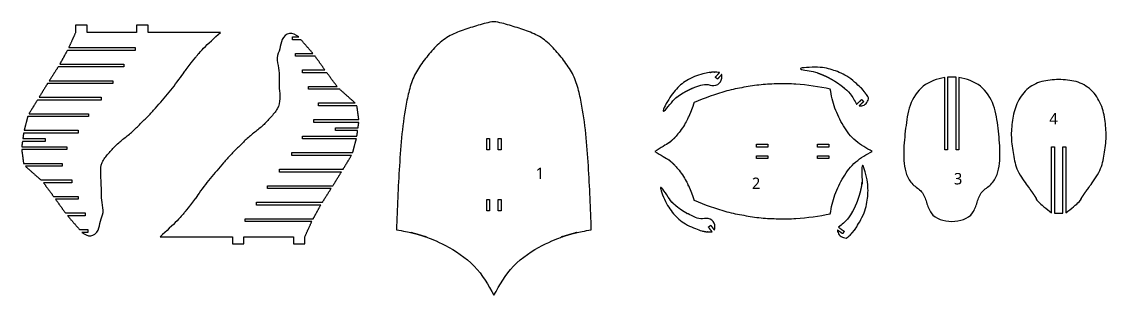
# Model space of a CAD drawing. Header units: millimetres. Extents: x 232 to 4286, y 183 to 663.
# Drawn here: x 232 to 2133, y 183 to 663 of the extents above; entities that cross this region are included whole.
import ezdxf

# ---------------------------------------------------------------- set-up
doc = ezdxf.new("R2010")
doc.units = ezdxf.units.MM
doc.header["$MEASUREMENT"] = 0
doc.layers.add('Default', color=7, linetype='Continuous', true_color=0x000000)

msp = doc.modelspace()

# ---------------------------------------------------------------- linework, layer by layer
at = {"layer": 'Default'}
for points in [[(346.5, 656.4), (336.5, 656.4), (326.5, 656.4)], [(326.5, 656.4), (326.5, 650.2), (326.5, 643.9)], [(346.5, 643.9), (346.5, 650.2), (346.5, 656.4)], [(453.4, 656.4), (443.4, 656.4), (433.4, 656.4)], [(433.4, 656.4), (433.4, 650.2), (433.4, 643.9)], [(453.4, 643.9), (453.4, 650.2), (453.4, 656.4)], [(326.5, 643.9), (320.5, 630.7), (314.5, 617.4)], [(433.4, 643.9), (390, 643.9), (346.5, 643.9)], [(580.3, 643.9), (516.9, 643.9), (453.4, 643.9)], [(706.8, 631.2), (706.8, 633.7), (706.8, 636.2)], [(706.8, 636.2), (712.2, 636.2), (717.6, 636.2)], [(721.5, 631.2), (714.1, 631.2), (706.8, 631.2)], [(742.4, 607.2), (731.9, 619.2), (721.5, 631.2)], [(312, 612.4), (305.4, 600.4), (298.8, 588.4)], [(431.1, 612.4), (371.5, 612.4), (312, 612.4)], [(314.5, 617.4), (372.8, 617.4), (431.1, 617.4)], [(431.1, 617.4), (431.1, 614.9), (431.1, 612.4)], [(711.8, 602.2), (711.8, 604.7), (711.8, 607.2)], [(711.8, 607.2), (727.1, 607.2), (742.4, 607.2)], [(746.3, 602.2), (729.1, 602.2), (711.8, 602.2)], [(763.3, 578.3), (754.8, 590.3), (746.3, 602.2)], [(295.8, 583.4), (288.1, 571.4), (280.4, 559.4)], [(411.2, 583.4), (353.5, 583.4), (295.8, 583.4)], [(298.8, 588.4), (355, 588.4), (411.2, 588.4)], [(411.2, 588.4), (411.2, 585.9), (411.2, 583.4)], [(724, 573.3), (724, 575.8), (724, 578.3)], [(724, 578.3), (743.7, 578.3), (763.3, 578.3)], [(766.9, 573.3), (745.5, 573.3), (724, 573.3)], [(784.7, 549.3), (775.8, 561.3), (766.9, 573.3)], [(1447.9, 565.6), (1451.6, 569.6), (1455.3, 573.5)], [(277.3, 554.4), (269.9, 542.4), (262.5, 530.4)], [(391.7, 554.4), (334.5, 554.4), (277.3, 554.4)], [(280.4, 559.4), (336.1, 559.4), (391.7, 559.4)], [(391.7, 559.4), (391.7, 556.9), (391.7, 554.4)], [(1451.6, 562.2), (1449.7, 563.9), (1447.9, 565.6)], [(1459.1, 570.2), (1455.3, 566.2), (1451.6, 562.2)], [(1850, 438.4), (1850, 501.6), (1850, 564.9)], [(1870, 565.3), (1862.5, 565.3), (1855, 565.3)], [(1855, 565.3), (1855, 501.9), (1855, 438.4)], [(1870, 438.4), (1870, 501.9), (1870, 565.3)], [(1875, 564.9), (1875, 501.6), (1875, 438.4)], [(735, 544.3), (735, 546.8), (735, 549.3)], [(735, 549.3), (759.9, 549.3), (784.7, 549.3)], [(789.4, 544.3), (762.2, 544.3), (735, 544.3)], [(816.5, 520.3), (802.9, 532.3), (789.4, 544.3)], [(259.4, 525.4), (252.1, 513.5), (244.8, 501.5)], [(371.1, 525.4), (315.3, 525.4), (259.4, 525.4)], [(262.5, 530.4), (316.8, 530.4), (371.1, 530.4)], [(371.1, 530.4), (371.1, 527.9), (371.1, 525.4)], [(752.1, 515.3), (752.1, 517.8), (752.1, 520.3)], [(752.1, 520.3), (784.3, 520.3), (816.5, 520.3)], [(819.6, 515.3), (785.9, 515.3), (752.1, 515.3)], [(822.9, 491.3), (821.3, 503.3), (819.6, 515.3)], [(1695.5, 518), (1699.9, 522.2), (1704.3, 526.3)], [(1707.8, 522.7), (1703.9, 519), (1700, 515.4)], [(1704.3, 526.3), (1706.1, 524.5), (1707.8, 522.7)], [(242.6, 496.5), (239.4, 484.5), (236.3, 472.5)], [(349.3, 496.5), (295.9, 496.5), (242.6, 496.5)], [(244.8, 501.5), (297, 501.5), (349.3, 501.5)], [(349.3, 501.5), (349.3, 499), (349.3, 496.5)], [(743.9, 486.3), (743.9, 488.8), (743.9, 491.3)], [(743.9, 491.3), (783.4, 491.3), (822.9, 491.3)], [(822.9, 486.3), (783.4, 486.3), (743.9, 486.3)], [(781.8, 471.8), (781.8, 474.3), (781.8, 476.8)], [(781.8, 476.8), (801.7, 476.8), (821.6, 476.8)], [(821.6, 476.8), (822.2, 481.5), (822.9, 486.3)], [(235.3, 467.5), (234.6, 462.7), (234, 458)], [(234, 458), (253.5, 458), (273, 458)], [(330.7, 467.5), (283, 467.5), (235.3, 467.5)], [(236.3, 472.5), (283.5, 472.5), (330.7, 472.5)], [(273, 458), (273, 455.5), (273, 453)], [(330.7, 472.5), (330.7, 470), (330.7, 467.5)], [(724.1, 457.3), (724.1, 459.8), (724.1, 462.3)], [(724.1, 462.3), (771.9, 462.3), (819.6, 462.3)], [(818.6, 457.3), (771.4, 457.3), (724.1, 457.3)], [(820.9, 471.8), (801.4, 471.8), (781.8, 471.8)], [(812.2, 433.3), (815.4, 445.3), (818.6, 457.3)], [(819.6, 462.3), (820.2, 467), (820.9, 471.8)], [(1047.2, 438.3), (1047.2, 448.3), (1047.2, 458.3)], [(1047.2, 458.3), (1048.5, 458.3), (1049.7, 458.3)], [(1049.7, 458.3), (1051, 458.3), (1052.2, 458.3)], [(1052.2, 458.3), (1052.2, 448.3), (1052.2, 438.3)], [(1067.2, 438.3), (1067.2, 448.3), (1067.2, 458.3)], [(1067.2, 458.3), (1068.4, 458.3), (1069.7, 458.3)], [(1069.7, 458.3), (1070.9, 458.3), (1072.2, 458.3)], [(1072.2, 458.3), (1072.2, 448.3), (1072.2, 438.3)], [(233.3, 453), (232.6, 448.2), (232, 443.5)], [(232, 443.5), (271.5, 443.5), (310.9, 443.5)], [(310.9, 438.5), (271.5, 438.5), (232, 438.5)], [(232, 438.5), (233.6, 426.5), (235.2, 414.5)], [(273, 453), (253.1, 453), (233.3, 453)], [(310.9, 443.5), (310.9, 441), (310.9, 438.5)], [(1052.2, 438.3), (1049.7, 438.3), (1047.2, 438.3)], [(1072.2, 438.3), (1069.7, 438.3), (1067.2, 438.3)], [(1520.1, 442.9), (1520.1, 445.4), (1520.1, 447.9)], [(1520.1, 447.9), (1530.1, 447.9), (1540.1, 447.9)], [(1540.1, 442.9), (1530.1, 442.9), (1520.1, 442.9)], [(1540.1, 447.9), (1540.1, 445.4), (1540.1, 442.9)], [(1627, 442.9), (1627, 445.4), (1627, 447.9)], [(1627, 447.9), (1637, 447.9), (1647, 447.9)], [(1647, 442.9), (1637, 442.9), (1627, 442.9)], [(1647, 447.9), (1647, 445.4), (1647, 442.9)], [(1855, 438.4), (1852.5, 438.4), (1850, 438.4)], [(1875, 438.4), (1872.5, 438.4), (1870, 438.4)], [(2037.4, 327.6), (2037.4, 385.7), (2037.4, 443.7)], [(2037.4, 443.7), (2039.9, 443.7), (2042.4, 443.7)], [(2042.4, 443.7), (2042.4, 385.5), (2042.4, 327.3)], [(2057.3, 327.3), (2057.3, 385.5), (2057.3, 443.7)], [(2057.3, 443.7), (2059.8, 443.7), (2062.3, 443.7)], [(2062.3, 443.7), (2062.3, 385.7), (2062.3, 327.6)], [(705.6, 428.3), (705.6, 430.8), (705.6, 433.3)], [(705.6, 433.3), (758.9, 433.3), (812.2, 433.3)], [(810, 428.3), (757.8, 428.3), (705.6, 428.3)], [(795.4, 404.3), (802.7, 416.3), (810, 428.3)], [(1520.1, 422.9), (1520.1, 425.4), (1520.1, 427.9)], [(1520.1, 427.9), (1530.1, 427.9), (1540.1, 427.9)], [(1540.1, 422.9), (1530.1, 422.9), (1520.1, 422.9)], [(1540.1, 427.9), (1540.1, 425.4), (1540.1, 422.9)], [(1627, 425.4), (1627, 426.7), (1627, 427.9)], [(1627, 427.9), (1637, 427.9), (1647, 427.9)], [(1627, 422.9), (1627, 424.2), (1627, 425.4)], [(1647, 422.9), (1637, 422.9), (1627, 422.9)], [(1647, 427.9), (1647, 425.4), (1647, 422.9)], [(235.2, 414.5), (269, 414.5), (302.7, 414.5)], [(302.7, 409.5), (270.5, 409.5), (238.4, 409.5)], [(238.4, 409.5), (251.9, 397.5), (265.5, 385.5)], [(302.7, 414.5), (302.7, 412), (302.7, 409.5)], [(683.8, 399.3), (683.8, 401.8), (683.8, 404.3)], [(683.8, 404.3), (739.6, 404.3), (795.4, 404.3)], [(792.3, 399.3), (738.1, 399.3), (683.8, 399.3)], [(777.5, 375.3), (784.9, 387.3), (792.3, 399.3)], [(265.5, 385.5), (292.6, 385.5), (319.8, 385.5)], [(319.8, 380.5), (295, 380.5), (270.1, 380.5)], [(270.1, 380.5), (279, 368.5), (287.9, 356.5)], [(319.8, 385.5), (319.8, 383), (319.8, 380.5)], [(663.1, 370.3), (663.1, 372.8), (663.1, 375.3)], [(663.1, 375.3), (720.3, 375.3), (777.5, 375.3)], [(774.4, 370.3), (718.8, 370.3), (663.1, 370.3)], [(759.1, 346.3), (766.7, 358.3), (774.4, 370.3)], [(287.9, 356.5), (309.4, 356.5), (330.8, 356.5)], [(330.8, 351.5), (311.2, 351.5), (291.5, 351.5)], [(291.5, 351.5), (300, 339.5), (308.5, 327.5)], [(330.8, 356.5), (330.8, 354), (330.8, 351.5)], [(643.7, 341.3), (643.7, 343.8), (643.7, 346.3)], [(643.7, 346.3), (701.4, 346.3), (759.1, 346.3)], [(1047.2, 351.4), (1049.7, 351.4), (1052.2, 351.4)], [(1047.2, 331.4), (1047.2, 341.4), (1047.2, 351.4)], [(1052.2, 351.4), (1052.2, 341.4), (1052.2, 331.4)], [(1067.2, 331.4), (1067.2, 341.4), (1067.2, 351.4)], [(1067.2, 351.4), (1068.4, 351.4), (1069.7, 351.4)], [(1069.7, 351.4), (1070.9, 351.4), (1072.2, 351.4)], [(1072.2, 351.4), (1072.2, 341.4), (1072.2, 331.4)], [(308.5, 327.5), (325.8, 327.5), (343, 327.5)], [(343, 327.5), (343, 325), (343, 322.5)], [(756.1, 341.3), (699.9, 341.3), (643.7, 341.3)], [(742.9, 317.3), (749.5, 329.3), (756.1, 341.3)], [(1052.2, 331.4), (1049.7, 331.4), (1047.2, 331.4)], [(1072.2, 331.4), (1069.7, 331.4), (1067.2, 331.4)], [(2042.4, 327.3), (2049.8, 327.3), (2057.3, 327.3)], [(343, 322.5), (327.7, 322.5), (312.5, 322.5)], [(312.5, 322.5), (322.9, 310.5), (333.4, 298.5)], [(623.8, 312.3), (623.8, 314.8), (623.8, 317.3)], [(623.8, 317.3), (683.3, 317.3), (742.9, 317.3)], [(740.4, 312.3), (682.1, 312.3), (623.8, 312.3)], [(728.3, 285.8), (734.3, 299.1), (740.4, 312.3)], [(1435.8, 302.9), (1437.8, 304.4), (1439.8, 305.9)], [(1439.8, 305.9), (1443.1, 301.5), (1446.4, 297.2)], [(333.4, 298.5), (340.7, 298.5), (348, 298.5)], [(348, 293.5), (342.7, 293.5), (337.3, 293.5)], [(348, 298.5), (348, 296), (348, 293.5)], [(474.5, 285.8), (538, 285.8), (601.4, 285.8)], [(601.4, 285.8), (601.4, 279.6), (601.4, 273.3)], [(621.4, 273.3), (621.4, 279.6), (621.4, 285.8)], [(621.4, 285.8), (664.9, 285.8), (708.3, 285.8)], [(708.3, 285.8), (708.3, 279.6), (708.3, 273.3)], [(728.3, 273.3), (728.3, 279.6), (728.3, 285.8)], [(1442.3, 294.3), (1439.1, 298.6), (1435.8, 302.9)], [(1670.9, 291.2), (1666.6, 294.3), (1662.2, 297.4)], [(1664, 302.4), (1668.9, 298.8), (1673.8, 295.3)], [(1673.8, 295.3), (1672.4, 293.3), (1670.9, 291.2)], [(601.4, 273.3), (611.4, 273.3), (621.4, 273.3)], [(708.3, 273.3), (718.3, 273.3), (728.3, 273.3)]]:
    msp.add_open_spline(points, degree=2, dxfattribs=at)
for points, knots in [([(1059.7, 662.7), (1050.4, 661.8), (1041.4, 659.1), (1032.4, 656.4), (1023.4, 653.7), (1014.5, 651), (1005.6, 647.9), (996.8, 644.8), (988, 641.4), (980, 636.7), (971.9, 632), (964.6, 626), (958, 619.3), (951.4, 612.7), (945.5, 605.4), (939.7, 598), (933.9, 590.7), (928.3, 583.1), (923.8, 575), (919.2, 566.8), (915.9, 558.1), (913.2, 549.1), (910.5, 540.1), (908.4, 531), (906.6, 521.8), (903, 503.4), (900.5, 484.9), (898.6, 466.3), (896.7, 447.6), (895.3, 429), (894.1, 410.3), (892.9, 391.6), (892, 372.9), (891.1, 354.2), (890.3, 335.5), (889.6, 316.8), (888.9, 298.1)], [52.48147, 52.48147, 52.48147, 52.48147, 52.54397, 52.54397, 52.54397, 52.60647, 52.60647, 52.60647, 52.66897, 52.66897, 52.66897, 52.73147, 52.73147, 52.73147, 52.79397, 52.79397, 52.79397, 52.85647, 52.85647, 52.85647, 52.91897, 52.91897, 52.91897, 52.98147, 52.98147, 52.98147, 53.10647, 53.10647, 53.10647, 53.23147, 53.23147, 53.23147, 53.35647, 53.35647, 53.35647, 53.48147, 53.48147, 53.48147, 53.48147]), ([(1230.5, 298.1), (1229.8, 316.8), (1229.1, 335.5), (1228.3, 354.2), (1227.4, 372.9), (1226.5, 391.6), (1225.3, 410.3), (1224.1, 429), (1222.7, 447.6), (1220.8, 466.3), (1218.9, 484.9), (1216.4, 503.4), (1212.8, 521.8), (1211, 531), (1208.9, 540.1), (1206.2, 549.1), (1203.5, 558.1), (1200.2, 566.8), (1195.6, 575), (1191.1, 583.1), (1185.5, 590.7), (1179.7, 598), (1173.9, 605.4), (1168, 612.7), (1161.4, 619.3), (1154.8, 626), (1147.5, 632), (1139.4, 636.7), (1131.4, 641.4), (1122.6, 644.8), (1113.8, 647.9), (1104.9, 651), (1096, 653.7), (1087, 656.4), (1078, 659.1), (1069, 661.8), (1059.7, 662.7)], [51.48147, 51.48147, 51.48147, 51.48147, 51.60647, 51.60647, 51.60647, 51.73147, 51.73147, 51.73147, 51.85647, 51.85647, 51.85647, 51.98147, 51.98147, 51.98147, 52.04397, 52.04397, 52.04397, 52.10647, 52.10647, 52.10647, 52.16897, 52.16897, 52.16897, 52.23147, 52.23147, 52.23147, 52.29397, 52.29397, 52.29397, 52.35647, 52.35647, 52.35647, 52.41897, 52.41897, 52.41897, 52.48147, 52.48147, 52.48147, 52.48147]), ([(1649.4, 544.7), (1629.5, 548.6), (1609.3, 552), (1589, 553.3), (1578.9, 553.9), (1568.7, 554), (1558.5, 553.8), (1548.3, 553.6), (1538.2, 553.1), (1528.1, 552.1), (1517.9, 551.1), (1507.9, 549.6), (1497.9, 547.8), (1487.8, 546), (1477.9, 543.9), (1468.1, 541.3), (1448.4, 536.1), (1429.3, 528.8), (1410.5, 521)], [91.234579, 91.234579, 91.234579, 91.234579, 91.484579, 91.484579, 91.484579, 91.609579, 91.609579, 91.609579, 91.734579, 91.734579, 91.734579, 91.859579, 91.859579, 91.859579, 91.984579, 91.984579, 91.984579, 92.234579, 92.234579, 92.234579, 92.234579]), ([(1850, 564.9), (1836.7, 562.5), (1823, 558), (1812.4, 549.6), (1801.7, 541.3), (1794.1, 529), (1789.5, 516.1), (1784.8, 503.2), (1783.1, 489.5), (1781.5, 475.9), (1779.9, 462.3), (1778.4, 448.7), (1778.2, 434.8), (1778.1, 427.9), (1778.2, 421), (1779, 414.3), (1779.7, 407.7), (1780.9, 401.4), (1783.2, 395.1), (1785.6, 388.8), (1789.1, 382.4), (1794.1, 377.7), (1799, 372.9), (1805.3, 369.6), (1809.5, 364.6), (1813.7, 359.6), (1815.9, 352.9), (1818, 346.2), (1820.2, 339.4), (1822.4, 332.7), (1826.2, 327.5), (1833.9, 317.1), (1848.2, 312.7), (1862.5, 312.7), (1876.8, 312.7), (1891.1, 317.1), (1898.7, 327.5), (1902.6, 332.7), (1904.8, 339.4), (1906.9, 346.2), (1909.1, 352.9), (1911.3, 359.6), (1915.5, 364.6), (1919.7, 369.6), (1926, 372.9), (1930.9, 377.7), (1935.8, 382.4), (1939.3, 388.8), (1941.7, 395.1), (1944.1, 401.4), (1945.3, 407.7), (1946, 414.3), (1946.7, 421), (1946.9, 427.9), (1946.8, 434.8), (1946.5, 448.7), (1945.1, 462.3), (1943.5, 475.9), (1941.9, 489.5), (1940.2, 503.2), (1935.5, 516.1), (1930.8, 529), (1923.2, 541.3), (1912.6, 549.6), (1902, 558), (1888.3, 562.5), (1875, 564.9)], [1064.276611, 1064.276611, 1064.276611, 1064.276611, 1064.339111, 1064.339111, 1064.339111, 1064.401611, 1064.401611, 1064.401611, 1064.464111, 1064.464111, 1064.464111, 1064.526611, 1064.526611, 1064.526611, 1064.557861, 1064.557861, 1064.557861, 1064.589111, 1064.589111, 1064.589111, 1064.620361, 1064.620361, 1064.620361, 1064.651611, 1064.651611, 1064.651611, 1064.682861, 1064.682861, 1064.682861, 1064.714111, 1064.714111, 1064.714111, 1064.776611, 1064.776611, 1064.776611, 1064.839111, 1064.839111, 1064.839111, 1064.870361, 1064.870361, 1064.870361, 1064.901611, 1064.901611, 1064.901611, 1064.932861, 1064.932861, 1064.932861, 1064.964111, 1064.964111, 1064.964111, 1064.995361, 1064.995361, 1064.995361, 1065.026611, 1065.026611, 1065.026611, 1065.089111, 1065.089111, 1065.089111, 1065.151611, 1065.151611, 1065.151611, 1065.214111, 1065.214111, 1065.214111, 1065.276611, 1065.276611, 1065.276611, 1065.276611]), ([(1722.9, 435.4), (1712.7, 440.6), (1702.7, 446.4), (1694.1, 453.9), (1685.4, 461.4), (1678.3, 470.6), (1672.3, 480.4), (1669.4, 485.3), (1666.7, 490.4), (1664.2, 495.5), (1661.7, 500.7), (1659.4, 506), (1657.5, 511.4), (1653.6, 522.1), (1651.2, 533.4), (1649.4, 544.7)], [180.469158, 180.469158, 180.469158, 180.469158, 180.719158, 180.719158, 180.719158, 180.969158, 180.969158, 180.969158, 181.094158, 181.094158, 181.094158, 181.219158, 181.219158, 181.219158, 181.469158, 181.469158, 181.469158, 181.469158]), ([(1700, 515.4), (1702.8, 514.6), (1706.1, 515.2), (1708.7, 516.7), (1711.3, 518.2), (1713.2, 520.6), (1714.8, 523.3), (1715.7, 524.6), (1716.4, 526.1), (1716.5, 527.5), (1716.6, 528.9), (1716, 530.3), (1715.2, 531.6), (1714.4, 532.9), (1713.5, 534.1), (1712.6, 535.3)], [92.0683492, 92.0683492, 92.0683492, 92.0683492, 92.0995992, 92.0995992, 92.0995992, 92.1308492, 92.1308492, 92.1308492, 92.1464742, 92.1464742, 92.1464742, 92.1620992, 92.1620992, 92.1620992, 92.1777242, 92.1777242, 92.1777242, 92.1777242]), ([(1649.4, 326.1), (1651.2, 337.4), (1653.6, 348.7), (1657.5, 359.5), (1659.4, 364.9), (1661.7, 370.1), (1664.2, 375.3), (1666.7, 380.5), (1669.4, 385.5), (1672.3, 390.4), (1678.3, 400.2), (1685.4, 409.4), (1694.1, 416.9), (1702.7, 424.4), (1712.8, 430.2), (1722.9, 435.4)], [179.469158, 179.469158, 179.469158, 179.469158, 179.719158, 179.719158, 179.719158, 179.844158, 179.844158, 179.844158, 179.969158, 179.969158, 179.969158, 180.219158, 180.219158, 180.219158, 180.469158, 180.469158, 180.469158, 180.469158]), ([(1410.5, 349.8), (1429.3, 342.1), (1448.4, 334.9), (1468.1, 329.8), (1477.9, 327.2), (1487.9, 325.2), (1497.9, 323.4), (1507.9, 321.6), (1518, 320), (1528.1, 319), (1538.2, 318), (1548.4, 317.6), (1558.5, 317.4), (1568.7, 317.2), (1578.9, 317.2), (1589, 317.8), (1609.3, 319), (1629.5, 322.3), (1649.4, 326.1)], [178.469158, 178.469158, 178.469158, 178.469158, 178.719158, 178.719158, 178.719158, 178.844158, 178.844158, 178.844158, 178.969158, 178.969158, 178.969158, 179.094158, 179.094158, 179.094158, 179.219158, 179.219158, 179.219158, 179.469158, 179.469158, 179.469158, 179.469158]), ([(1662.2, 297.4), (1662, 294.5), (1663.3, 291.5), (1665.2, 289.2), (1667.2, 287), (1669.9, 285.5), (1672.8, 284.4), (1674.3, 283.9), (1675.9, 283.4), (1677.3, 283.6), (1678.7, 283.8), (1679.9, 284.7), (1681, 285.7), (1682.2, 286.7), (1683.2, 287.8), (1684.2, 288.9)], [92.0683492, 92.0683492, 92.0683492, 92.0683492, 92.0995992, 92.0995992, 92.0995992, 92.1308492, 92.1308492, 92.1308492, 92.1464742, 92.1464742, 92.1464742, 92.1620992, 92.1620992, 92.1620992, 92.1777242, 92.1777242, 92.1777242, 92.1777242])]:
    msp.add_open_spline(points, degree=3, knots=knots, dxfattribs=at)
for points, weights, knots in [([(337.3, 293.5), (340.6, 290.2), (345.1, 287.7), (350, 287.3), (354.8, 287), (360.1, 288.9), (363.1, 292.4), (366.1, 296), (366.9, 301.2), (367.9, 305.7), (368.9, 310.2), (370.2, 314), (371.7, 318.1), (373.2, 322.1), (374.8, 326.5), (374.9, 331.2), (375.1, 335.8), (373.8, 340.7), (373, 345.6), (372.3, 350.4), (372, 355.2), (371.8, 360), (371.6, 364.8), (371.6, 369.7), (371.5, 374.5), (371.4, 379.3), (371.4, 384.2), (371, 389), (370.7, 393.9), (370.2, 398.8), (370.3, 403.5), (370.5, 408.2), (371.4, 412.7), (373.4, 416.9), (375.4, 421.1), (378.6, 425), (381.7, 428.8), (388, 436.4), (394.1, 443.6), (401.2, 449.9), (408.3, 456.3), (416.4, 461.9), (423.8, 468.3), (431.1, 474.6), (437.7, 481.7), (444.6, 488.5), (448.1, 491.8), (451.6, 495.2), (454.9, 498.6), (458.3, 502.1), (461.5, 505.8), (464.6, 509.4), (477.4, 524), (490.5, 538.3), (502, 553.8), (507.8, 561.6), (513.3, 569.6), (519, 577.4), (524.6, 585.2), (530.6, 592.9), (536.8, 600.3), (543, 607.7), (549.4, 615), (556.2, 621.8), (564, 629.4), (572.4, 636.5), (580.3, 643.9)], [1, 1, 1, 1, 1, 1, 1, 1, 1, 1, 1, 1, 1, 1, 1, 1, 1, 1, 1, 1, 1, 1, 1, 1, 1, 1, 1, 1, 1, 1, 1, 1, 1, 1, 1, 1, 1, 1, 1, 1, 1, 1, 1, 1, 1, 1, 1, 1, 1, 1, 1, 1, 1, 1, 1, 1, 1, 1, 0.999646621654, 0.999646621654, 1, 1, 1, 1, 1, 1, 1], [5416.002764, 5416.002764, 5416.002764, 5416.002764, 5416.034014, 5416.034014, 5416.034014, 5416.065264, 5416.065264, 5416.065264, 5416.096514, 5416.096514, 5416.096514, 5416.127764, 5416.127764, 5416.127764, 5416.159014, 5416.159014, 5416.159014, 5416.190264, 5416.190264, 5416.190264, 5416.221514, 5416.221514, 5416.221514, 5416.252764, 5416.252764, 5416.252764, 5416.284014, 5416.284014, 5416.284014, 5416.315264, 5416.315264, 5416.315264, 5416.346514, 5416.346514, 5416.346514, 5416.377764, 5416.377764, 5416.377764, 5416.440264, 5416.440264, 5416.440264, 5416.502764, 5416.502764, 5416.502764, 5416.565264, 5416.565264, 5416.565264, 5416.596514, 5416.596514, 5416.596514, 5416.627764, 5416.627764, 5416.627764, 5416.752764, 5416.752764, 5416.752764, 5416.815264, 5416.815264, 5416.815264, 5445.832524, 5445.832524, 5445.832524, 5445.895024, 5445.895024, 5445.895024, 5445.965434, 5445.965434, 5445.965434, 5445.965434]), ([(717.6, 636.2), (714.2, 639.6), (709.7, 642.1), (704.9, 642.4), (700, 642.8), (694.8, 640.9), (691.8, 637.3), (688.7, 633.8), (688, 628.5), (686.9, 624), (685.9, 619.5), (684.6, 615.8), (683.1, 611.7), (681.7, 607.6), (680.1, 603.2), (679.9, 598.6), (679.7, 593.9), (681, 589), (681.8, 584.2), (682.6, 579.3), (682.9, 574.6), (683, 569.7), (683.2, 564.9), (683.3, 560.1), (683.3, 555.2), (683.4, 550.4), (683.5, 545.6), (683.8, 540.7), (684.1, 535.9), (684.7, 530.9), (684.5, 526.2), (684.3, 521.5), (683.5, 517), (681.4, 512.8), (679.4, 508.6), (676.3, 504.7), (673.1, 500.9), (666.8, 493.3), (660.7, 486.2), (653.6, 479.8), (646.5, 473.4), (638.4, 467.8), (631.1, 461.5), (623.8, 455.1), (617.1, 448.1), (610.2, 441.3), (606.8, 437.9), (603.2, 434.6), (599.9, 431.1), (596.5, 427.6), (593.4, 424), (590.2, 420.3), (577.5, 405.7), (564.4, 391.4), (552.8, 375.9), (547, 368.2), (541.6, 360.2), (535.9, 352.3), (530.2, 344.5), (524.3, 336.9), (518.1, 329.4), (511.9, 322), (505.5, 314.8), (498.6, 308), (490.8, 300.3), (482.5, 293.3), (474.5, 285.8)], [1, 1, 1, 1, 1, 1, 1, 1, 1, 1, 1, 1, 1, 1, 1, 1, 1, 1, 1, 1, 1, 1, 1, 1, 1, 1, 1, 1, 1, 1, 1, 1, 1, 1, 1, 1, 1, 1, 1, 1, 1, 1, 1, 1, 1, 1, 1, 1, 1, 1, 1, 1, 1, 1, 1, 1, 1, 1, 0.999646621654, 0.999646621654, 1, 1, 1, 1, 1, 1, 1], [2534.414988, 2534.414988, 2534.414988, 2534.414988, 2534.446238, 2534.446238, 2534.446238, 2534.477488, 2534.477488, 2534.477488, 2534.508738, 2534.508738, 2534.508738, 2534.539988, 2534.539988, 2534.539988, 2534.571238, 2534.571238, 2534.571238, 2534.602488, 2534.602488, 2534.602488, 2534.633738, 2534.633738, 2534.633738, 2534.664988, 2534.664988, 2534.664988, 2534.696238, 2534.696238, 2534.696238, 2534.727488, 2534.727488, 2534.727488, 2534.758738, 2534.758738, 2534.758738, 2534.789988, 2534.789988, 2534.789988, 2534.852488, 2534.852488, 2534.852488, 2534.914988, 2534.914988, 2534.914988, 2534.977488, 2534.977488, 2534.977488, 2535.008738, 2535.008738, 2535.008738, 2535.039988, 2535.039988, 2535.039988, 2535.164988, 2535.164988, 2535.164988, 2535.227488, 2535.227488, 2535.227488, 2564.244748, 2564.244748, 2564.244748, 2564.307248, 2564.307248, 2564.307248, 2564.377658, 2564.377658, 2564.377658, 2564.377658]), ([(1455.3, 573.5), (1452.8, 574.5), (1450, 574.5), (1447.2, 574.4), (1444.4, 574.3), (1441.7, 574.1), (1439, 573.8), (1436.2, 573.5), (1433.5, 573.1), (1430.8, 572.6), (1428.1, 572.1), (1425.4, 571.4), (1422.8, 570.6), (1417.5, 569.1), (1412.3, 567.2), (1407.3, 564.8), (1402.4, 562.3), (1397.7, 559.4), (1393.2, 556.3), (1388.6, 553.1), (1384.4, 549.7), (1380.5, 545.7), (1378.5, 543.7), (1376.7, 541.5), (1375, 539.5), (1373.3, 537.5), (1371.8, 535.6), (1370, 532.9), (1362.9, 522.5), (1352.5, 500.4), (1356.8, 505.4), (1357.9, 506.7), (1359.9, 509.6), (1361.8, 512), (1363.7, 514.5), (1365.4, 516.4), (1367.2, 518.3), (1370.9, 522.1), (1375, 526), (1379.4, 529.5), (1383.7, 532.9), (1388.2, 536.1), (1393, 538.9), (1397.7, 541.6), (1402.7, 544.1), (1407.7, 546.2), (1410.3, 547.3), (1412.9, 548.3), (1415.5, 549.1), (1418.1, 550), (1420.7, 550.7), (1423.4, 551.5), (1426.1, 552.3), (1428.8, 553.2), (1431.5, 553), (1434.1, 552.8), (1436.7, 551.4), (1439.4, 550.9), (1444.8, 549.8), (1450.7, 551.8), (1454.9, 555.4), (1457.1, 557.3), (1458.8, 559.5), (1459.6, 562.1), (1460.4, 564.7), (1460.1, 567.7), (1459.1, 570.2)], [1, 1, 1, 1, 0.999633342649, 0.999633342649, 1, 1, 1, 1, 1, 1, 1, 1, 1, 1, 1, 1, 1, 1, 1, 1, 1, 1, 1, 1, 1, 1, 1, 1, 1, 1, 1, 1, 1, 1, 1, 1, 1, 1, 0.998173176194, 0.998173176194, 1, 0.998496068722, 0.998496068722, 1, 1, 1, 1, 1, 1, 1, 1, 1, 1, 1, 1, 1, 1, 1, 1, 1, 1, 1, 1, 1, 1], [10.761366, 10.761366, 10.761366, 10.761366, 10.792616, 10.792616, 10.792616, 19.050949, 19.050949, 19.050949, 19.082199, 19.082199, 19.082199, 19.113449, 19.113449, 19.113449, 19.175949, 19.175949, 19.175949, 19.238449, 19.238449, 19.238449, 19.300949, 19.300949, 19.300949, 19.332199, 19.332199, 19.332199, 19.363449, 19.363449, 19.363449, 19.488449, 19.488449, 19.488449, 19.519699, 19.519699, 19.519699, 19.550949, 19.550949, 19.550949, 19.613449, 19.613449, 19.613449, 36.149787, 36.149787, 36.149787, 52.68234, 52.68234, 52.68234, 52.71359, 52.71359, 52.71359, 52.74484, 52.74484, 52.74484, 52.77609, 52.77609, 52.77609, 52.80734, 52.80734, 52.80734, 52.86984, 52.86984, 52.86984, 52.90109, 52.90109, 52.90109, 52.93234, 52.93234, 52.93234, 52.93234]), ([(1709.9, 538.9), (1708, 541.3), (1706.1, 543.6), (1704.1, 545.9), (1702.1, 548.2), (1700, 550.4), (1697.8, 552.5), (1695.6, 554.5), (1693.2, 556.4), (1690.9, 558.3), (1688.5, 560.2), (1686.1, 562), (1683.6, 563.7), (1673.7, 570.6), (1662.7, 575.7), (1650.7, 578.9), (1644.8, 580.5), (1638.6, 581.7), (1632.9, 582.3), (1627.3, 583), (1622.1, 583.2), (1614.8, 582.7), (1607.5, 582.3), (1598, 581.2), (1596.8, 580.4), (1595.6, 579.5), (1602.9, 578.7), (1609.2, 577.6), (1615.6, 576.5), (1621.2, 575), (1626.8, 573.1), (1632.6, 571.1), (1638.2, 568.8), (1643.6, 566.2), (1649.1, 563.5), (1654.3, 560.5), (1659.4, 557.2), (1661.9, 555.5), (1664.4, 553.8), (1666.9, 552)], [1, 0.999592794861, 0.999592794861, 1, 1, 1, 1, 1, 1, 1, 1, 1, 1, 1, 1, 1, 1, 1, 1, 1, 1, 1, 1, 1, 1, 1, 1, 1, 1, 1, 1, 0.998725988057, 0.998725988057, 1, 0.998710364003, 0.998710364003, 1, 0.999676158565, 0.999676158565, 1], [96.72167, 96.72167, 96.72167, 96.72167, 105.795743, 105.795743, 105.795743, 105.826993, 105.826993, 105.826993, 105.858243, 105.858243, 105.858243, 105.889493, 105.889493, 105.889493, 106.014493, 106.014493, 106.014493, 106.076993, 106.076993, 106.076993, 106.139493, 106.139493, 106.139493, 106.201993, 106.201993, 106.201993, 106.264493, 106.264493, 106.264493, 106.326993, 106.326993, 106.326993, 124.500606, 124.500606, 124.500606, 142.665962, 142.665962, 142.665962, 151.751626, 151.751626, 151.751626, 151.751626]), ([(1666.9, 552), (1669.3, 550.2), (1671.7, 548.3), (1673.9, 546.3), (1676.2, 544.3), (1678.4, 542.3), (1680.6, 540.1), (1682.8, 538), (1684.9, 535.8), (1686.8, 533.5), (1687.3, 533), (1687.8, 532.4), (1688.4, 531.9), (1688.9, 531.3), (1689.6, 530.8), (1689.9, 530.2), (1690.2, 529.5), (1690.2, 528.7), (1690.3, 528), (1690.5, 527.2), (1690.7, 526.5), (1691, 525.8), (1692, 522.9), (1693.4, 520.1), (1695.5, 518)], [1, 0.999537669483, 0.999537669483, 1, 1, 1, 1, 1, 1, 1, 1, 1, 1, 1, 1, 1, 1, 1, 1, 1, 1, 1, 1, 1, 1], [151.751626, 151.751626, 151.751626, 151.751626, 160.841593, 160.841593, 160.841593, 160.872843, 160.872843, 160.872843, 160.904093, 160.904093, 160.904093, 160.911905, 160.911905, 160.911905, 160.919718, 160.919718, 160.919718, 160.92753, 160.92753, 160.92753, 160.935343, 160.935343, 160.935343, 160.966593, 160.966593, 160.966593, 160.966593]), ([(2049.8, 561.4), (2043.7, 561.4), (2037.5, 560.5), (2031.3, 559.6), (2024.9, 558.7), (2018.5, 557.9), (2012.6, 555.7), (2000.7, 551.4), (1990.8, 541.9), (1983.5, 531), (1976.2, 520.2), (1971.5, 508.1), (1969.5, 495.5), (1968.4, 489.2), (1968.1, 482.8), (1967.6, 476.4), (1967.1, 470), (1966.6, 463.5), (1966.9, 457.1), (1967.3, 450.7), (1968.5, 444.4), (1969.3, 438), (1970.2, 431.6), (1970.7, 425.1), (1972.1, 418.9), (1974.8, 406.5), (1980.8, 395.2), (1988.1, 384.6), (1991.8, 379.3), (1995.7, 374.2), (1999.5, 369), (2003.3, 363.8), (2006.9, 358.5), (2010.3, 353.1), (2013.8, 347.6), (2017.1, 342), (2021.8, 337.7), (2026.2, 333.5), (2031.9, 330.5), (2037.4, 327.6)], [1, 1, 1, 1, 1, 1, 1, 1, 1, 1, 1, 1, 1, 1, 1, 1, 1, 1, 1, 1, 1, 1, 1, 1, 1, 1, 1, 1, 1, 1, 1, 0.999677672491, 0.999677672491, 1, 1, 1, 1, 1, 1, 1], [915.693992, 915.693992, 915.693992, 915.693992, 915.72422, 915.72422, 915.72422, 915.75547, 915.75547, 915.75547, 915.81797, 915.81797, 915.81797, 915.88047, 915.88047, 915.88047, 915.91172, 915.91172, 915.91172, 915.94297, 915.94297, 915.94297, 915.97422, 915.97422, 915.97422, 916.00547, 916.00547, 916.00547, 916.06797, 916.06797, 916.06797, 916.09922, 916.09922, 916.09922, 935.408048, 935.408048, 935.408048, 935.439298, 935.439298, 935.439298, 935.469405, 935.469405, 935.469405, 935.469405]), ([(2062.3, 327.6), (2067.8, 330.5), (2073.5, 333.5), (2077.9, 337.7), (2082.5, 342), (2085.9, 347.6), (2089.4, 353.1), (2092.8, 358.5), (2096.4, 363.8), (2100.2, 369), (2104, 374.2), (2107.9, 379.3), (2111.6, 384.6), (2118.9, 395.2), (2124.9, 406.5), (2127.6, 418.9), (2129, 425.1), (2129.5, 431.6), (2130.4, 438), (2131.2, 444.4), (2132.4, 450.7), (2132.8, 457.1), (2133.1, 463.5), (2132.6, 470), (2132.1, 476.4), (2131.6, 482.8), (2131.3, 489.2), (2130.2, 495.5), (2128.2, 508.1), (2123.5, 520.2), (2116.2, 531), (2108.9, 541.9), (2099, 551.4), (2087.1, 555.7), (2081.2, 557.9), (2074.8, 558.7), (2068.4, 559.6), (2062.2, 560.5), (2056, 561.4), (2049.8, 561.4)], [1, 1, 1, 1, 1, 1, 1, 0.999677672491, 0.999677672491, 1, 1, 1, 1, 1, 1, 1, 1, 1, 1, 1, 1, 1, 1, 1, 1, 1, 1, 1, 1, 1, 1, 1, 1, 1, 1, 1, 1, 1, 1, 1], [895.91858, 895.91858, 895.91858, 895.91858, 895.948687, 895.948687, 895.948687, 895.979937, 895.979937, 895.979937, 915.288765, 915.288765, 915.288765, 915.320015, 915.320015, 915.320015, 915.382515, 915.382515, 915.382515, 915.413765, 915.413765, 915.413765, 915.445015, 915.445015, 915.445015, 915.476265, 915.476265, 915.476265, 915.507515, 915.507515, 915.507515, 915.570015, 915.570015, 915.570015, 915.632515, 915.632515, 915.632515, 915.663765, 915.663765, 915.663765, 915.693992, 915.693992, 915.693992, 915.693992]), ([(1410.5, 521), (1407.8, 512), (1404.3, 503.2), (1400.3, 494.7), (1396.2, 486.2), (1391.4, 477.9), (1385.8, 470.3), (1383, 466.5), (1380, 462.9), (1376.7, 459.5), (1373.4, 456.1), (1369.8, 453), (1366.1, 450.1), (1358.6, 444.4), (1350.3, 439.7), (1341.9, 435.4)], [1, 0.998084026006, 0.998084026006, 1, 1, 1, 1, 1, 1, 1, 0.998226641432, 0.998226641432, 1, 1, 1, 1], [92.234579, 92.234579, 92.234579, 92.234579, 120.560426, 120.560426, 120.560426, 120.810426, 120.810426, 120.810426, 120.935426, 120.935426, 120.935426, 135.101725, 135.101725, 135.101725, 135.351725, 135.351725, 135.351725, 135.351725]), ([(1341.9, 435.4), (1350.3, 431.1), (1358.6, 426.4), (1366.1, 420.7), (1369.8, 417.8), (1373.4, 414.7), (1376.7, 411.3), (1380, 407.9), (1383, 404.3), (1385.8, 400.5), (1391.4, 392.9), (1396.2, 384.7), (1400.3, 376.2), (1404.3, 367.6), (1407.8, 358.8), (1410.5, 349.8)], [1, 1, 1, 1, 0.998226049833, 0.998226049833, 1, 1, 1, 1, 1, 1, 1, 0.998083995921, 0.998083995921, 1], [135.351725, 135.351725, 135.351725, 135.351725, 135.601725, 135.601725, 135.601725, 149.768101, 149.768101, 149.768101, 149.893101, 149.893101, 149.893101, 150.143101, 150.143101, 150.143101, 178.469158, 178.469158, 178.469158, 178.469158]), ([(1687.2, 292.3), (1689.2, 294.6), (1691.2, 296.9), (1693, 299.3), (1694.8, 301.7), (1696.6, 304.2), (1698.2, 306.8), (1699.8, 309.3), (1701.2, 312), (1702.6, 314.7), (1704, 317.4), (1705.3, 320.1), (1706.6, 322.9), (1711.4, 333.9), (1714.3, 345.7), (1715.1, 358), (1715.5, 364.2), (1715.5, 370.5), (1715, 376.2), (1714.6, 381.9), (1713.8, 386.9), (1711.9, 394), (1710.1, 401.2), (1707.2, 410.3), (1706.1, 411.2), (1705, 412.2), (1705.7, 405), (1705.9, 398.5), (1706, 392), (1705.6, 386.3), (1704.8, 380.4), (1704, 374.4), (1702.8, 368.4), (1701.2, 362.6), (1699.7, 356.7), (1697.7, 351), (1695.5, 345.4), (1694.3, 342.5), (1693.1, 339.8), (1691.8, 337)], [1, 0.999592794861, 0.999592794861, 1, 1, 1, 1, 1, 1, 1, 1, 1, 1, 1, 1, 1, 1, 1, 1, 1, 1, 1, 1, 1, 1, 1, 1, 1, 1, 1, 1, 0.998725988057, 0.998725988057, 1, 0.998710364003, 0.998710364003, 1, 0.999676158565, 0.999676158565, 1], [96.72167, 96.72167, 96.72167, 96.72167, 105.795743, 105.795743, 105.795743, 105.826993, 105.826993, 105.826993, 105.858243, 105.858243, 105.858243, 105.889493, 105.889493, 105.889493, 106.014493, 106.014493, 106.014493, 106.076993, 106.076993, 106.076993, 106.139493, 106.139493, 106.139493, 106.201993, 106.201993, 106.201993, 106.264493, 106.264493, 106.264493, 106.326993, 106.326993, 106.326993, 124.500606, 124.500606, 124.500606, 142.665962, 142.665962, 142.665962, 151.751626, 151.751626, 151.751626, 151.751626]), ([(1446.4, 297.2), (1447.7, 299.5), (1448.3, 302.5), (1447.8, 305.1), (1447.4, 307.8), (1445.9, 310.2), (1444, 312.3), (1440.1, 316.4), (1434.5, 319), (1429, 318.5), (1426.3, 318.3), (1423.6, 317.3), (1420.9, 317.3), (1418.2, 317.4), (1415.7, 318.7), (1413.1, 319.8), (1410.5, 320.9), (1408, 321.9), (1405.5, 323), (1403, 324.1), (1400.5, 325.4), (1398.1, 326.7), (1393.3, 329.4), (1388.7, 332.4), (1384.3, 335.7), (1379.8, 339.1), (1375.7, 342.7), (1371.8, 346.6), (1367.9, 350.6), (1364.2, 354.9), (1361, 359.1), (1359.4, 361.2), (1357.9, 363.3), (1356.3, 365.9), (1354.7, 368.5), (1353.1, 371.7), (1352.1, 373.1), (1348.4, 378.6), (1356.3, 355.4), (1362.1, 344.2), (1363.6, 341.4), (1364.9, 339.4), (1366.3, 337.1), (1367.8, 334.9), (1369.4, 332.6), (1371.1, 330.4), (1374.5, 325.9), (1378.4, 322.1), (1382.5, 318.4), (1386.6, 314.8), (1391, 311.4), (1395.6, 308.4), (1400.2, 305.4), (1405.2, 302.9), (1410.3, 300.8), (1412.8, 299.7), (1415.4, 298.7), (1418, 297.9), (1420.6, 297.1), (1423.3, 296.4), (1426, 295.8), (1428.7, 295.2), (1431.4, 294.7), (1434.1, 294.3), (1436.9, 293.9), (1439.7, 293.6), (1442.3, 294.3)], [1, 1, 1, 1, 1, 1, 1, 1, 1, 1, 1, 1, 1, 1, 1, 1, 1, 1, 1, 1, 1, 1, 0.998496068722, 0.998496068722, 1, 0.998173176194, 0.998173176194, 1, 1, 1, 1, 1, 1, 1, 1, 1, 1, 1, 1, 1, 1, 1, 1, 1, 1, 1, 1, 1, 1, 1, 1, 1, 1, 1, 1, 1, 1, 1, 1, 1, 1, 0.999633342649, 0.999633342649, 1, 1, 1, 1], [140.245202, 140.245202, 140.245202, 140.245202, 140.276452, 140.276452, 140.276452, 140.307702, 140.307702, 140.307702, 140.370202, 140.370202, 140.370202, 140.401452, 140.401452, 140.401452, 140.432702, 140.432702, 140.432702, 140.463952, 140.463952, 140.463952, 140.495202, 140.495202, 140.495202, 157.027755, 157.027755, 157.027755, 173.564093, 173.564093, 173.564093, 173.626593, 173.626593, 173.626593, 173.657843, 173.657843, 173.657843, 173.689093, 173.689093, 173.689093, 173.814093, 173.814093, 173.814093, 173.845343, 173.845343, 173.845343, 173.876593, 173.876593, 173.876593, 173.939093, 173.939093, 173.939093, 174.001593, 174.001593, 174.001593, 174.064093, 174.064093, 174.064093, 174.095343, 174.095343, 174.095343, 174.126593, 174.126593, 174.126593, 182.384926, 182.384926, 182.384926, 182.416176, 182.416176, 182.416176, 182.416176]), ([(1691.8, 337), (1690.5, 334.3), (1689.1, 331.6), (1687.6, 329), (1686.1, 326.4), (1684.5, 323.8), (1682.8, 321.3), (1681.1, 318.7), (1679.4, 316.2), (1677.5, 313.9), (1677.1, 313.3), (1676.6, 312.7), (1676.2, 312), (1675.8, 311.4), (1675.4, 310.7), (1674.8, 310.2), (1674.2, 309.8), (1673.5, 309.6), (1672.7, 309.4), (1672, 309.1), (1671.4, 308.7), (1670.7, 308.3), (1668.1, 306.8), (1665.6, 304.9), (1664, 302.4)], [1, 0.999537669483, 0.999537669483, 1, 1, 1, 1, 1, 1, 1, 1, 1, 1, 1, 1, 1, 1, 1, 1, 1, 1, 1, 1, 1, 1], [151.751626, 151.751626, 151.751626, 151.751626, 160.841593, 160.841593, 160.841593, 160.872843, 160.872843, 160.872843, 160.904093, 160.904093, 160.904093, 160.911905, 160.911905, 160.911905, 160.919718, 160.919718, 160.919718, 160.92753, 160.92753, 160.92753, 160.935343, 160.935343, 160.935343, 160.966593, 160.966593, 160.966593, 160.966593]), ([(888.9, 298.1), (897.7, 296.7), (906.6, 295.2), (915.3, 293.1), (924, 291.1), (932.6, 288.6), (941, 285.5), (949.5, 282.5), (957.7, 278.9), (965.8, 275), (973.8, 271.1), (981.7, 266.9), (989.4, 262.3), (997.1, 257.6), (1004.5, 252.6), (1011.4, 247), (1018.4, 241.3), (1024.9, 235.1), (1030.8, 228.3), (1042.5, 214.8), (1051.5, 199.1), (1059.7, 183.2)], [1, 1, 1, 1, 0.998828758974, 0.998828758974, 1, 1, 1, 1, 1, 1, 1, 1, 1, 1, 1, 1, 1, 1, 1, 1], [-4, -4, -4, -4, -3.875, -3.875, -3.875, 22.990809, 22.990809, 22.990809, 23.115809, 23.115809, 23.115809, 23.240809, 23.240809, 23.240809, 23.365809, 23.365809, 23.365809, 23.490809, 23.490809, 23.490809, 23.740809, 23.740809, 23.740809, 23.740809]), ([(1059.7, 183.2), (1067.9, 199.1), (1076.9, 214.8), (1088.6, 228.3), (1094.5, 235.1), (1101, 241.3), (1108, 247), (1114.9, 252.6), (1122.3, 257.6), (1130, 262.3), (1137.7, 266.9), (1145.6, 271.1), (1153.6, 275), (1161.7, 278.9), (1169.9, 282.5), (1178.4, 285.5), (1186.8, 288.6), (1195.4, 291.1), (1204.1, 293.1), (1212.8, 295.2), (1221.7, 296.7), (1230.5, 298.1)], [1, 1, 1, 1, 1, 1, 1, 1, 1, 1, 1, 1, 1, 1, 1, 1, 0.998828679863, 0.998828679863, 1, 1, 1, 1], [23.740809, 23.740809, 23.740809, 23.740809, 23.990809, 23.990809, 23.990809, 24.115809, 24.115809, 24.115809, 24.240809, 24.240809, 24.240809, 24.365809, 24.365809, 24.365809, 24.490809, 24.490809, 24.490809, 51.35647, 51.35647, 51.35647, 51.48147, 51.48147, 51.48147, 51.48147])]:
    msp.add_rational_spline(points, weights, degree=3, knots=knots, dxfattribs=at)
for points in [[(1712.6, 535.3), (1711.2, 537.1), (1709.9, 538.9)], [(1684.2, 288.9), (1685.7, 290.6), (1687.2, 292.3)]]:
    msp.add_rational_spline(points, [1, 0.999991715998, 1], degree=2, dxfattribs=at)

# ---------------------------------------------------------------- texts
at = {"layer": 'Default', "char_height": 20, "attachment_point": 1, "line_spacing_factor": 0.963855}
for s, insert, width in [('\\fLucida Grande;4', (2033.3, 502.8), 34.819), ('\\fLucida Grande;1', (1132.9, 407.1), 31.205), ('\\fLucida Grande;2', (1511.9, 389.5), 32.651), ('\\fLucida Grande;3', (1866, 397.6), 32.289)]:
    msp.add_mtext(s, dxfattribs=dict(at, insert=insert, width=width))

doc.saveas('drawing.dxf')
